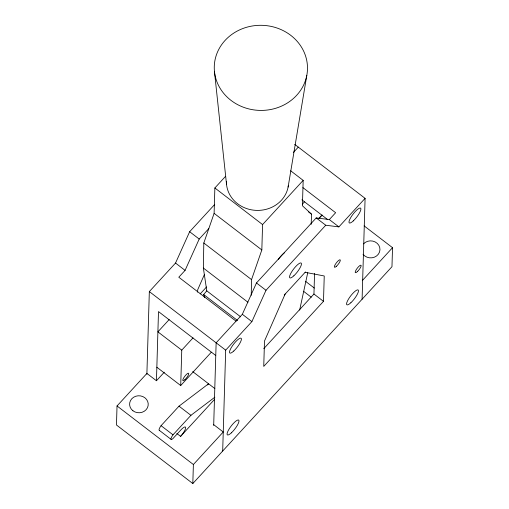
<?xml version="1.0" encoding="UTF-8"?>
<svg xmlns="http://www.w3.org/2000/svg" width="509" height="509" viewBox="0 0 509 509"><rect width="100%" height="100%" fill="white"/><g stroke="black" fill="none" stroke-linecap="round" stroke-linejoin="round"><path stroke-width="0.76" d="M240.687 316.859L206.781 290.849L203.365 268.058L203.81 243.016L214.111 213.341L214.862 187.974L225.544 176.343M251.249 295.265L251.535 279.613L261.83 249.944L262.58 224.571L303.167 180.377L290.614 170.75M164.305 372.194L156.448 380.751L146.904 373.434L117.032 405.959L116.466 424.99L192.816 483.55L391.968 266.703L392.534 247.679L364.139 225.901M146.878 374.191L149.334 291.587L175.535 263.051L189.653 231.722L214.722 204.427M156.448 380.713L158.496 311.591L215.759 355.511M156.848 367.237L180.708 385.542L181.758 350.147L193.026 337.874M197.619 292.166L197.689 289.786L204.37 274.586M192.816 483.55L193.382 464.52L223.254 431.995L213.71 424.671M213.685 425.435L216.14 342.824L242.341 314.295L256.46 282.966L316.204 217.916L329.342 219.57L338.886 226.887L365.093 198.357L294.705 144.371M222.688 451.025L225.684 350.147L251.885 321.612L266.003 290.289L325.747 225.232L338.886 226.887M303.167 180.377L302.416 205.751L311.578 214.232L311.164 224.361M263.802 348.627L313.945 294.03L314.556 273.416M285.167 293.973L264.495 341.03L263.745 366.404L323.489 301.347L324.246 275.973L305.082 272.29M362.096 299.235L365.093 198.357M288.113 187.038L306.806 75.37A46.624 42.559 1.7 0 0 244.823 27.823A46.624 42.559 1.7 0 0 231.003 100.388A46.624 42.559 1.7 0 0 306.806 75.37M299.655 310.051L307.729 272.76M236.055 321.141L178.793 277.22L185.079 270.374L199.197 239.045L208.798 228.592M204.554 297.549L203.676 294.533L206.781 290.849M293.47 152.356L298.287 147.114M169.166 319.576L157.898 331.849L181.758 350.147M200.196 293.903L206.597 286.93M302.314 204.217L304.452 201.895M319.238 218.049L321.873 215.18M318.901 218.533L322.121 215.027M329.342 219.57L335.635 212.717L302.912 187.624M180.708 385.542L211.299 352.228M159.514 430.315A5.071 1.285 -52.5 0 1 161.073 425.683L179.003 406.163L208.569 383.773L207.507 384.938M284.238 295.074L305.476 271.946M176.827 433.483L180.6 436.372A7.756 1.96 -52.5 0 0 185.67 427.789A7.756 1.96 -52.5 0 0 180.784 430.041L172.844 438.688A5.071 1.285 -52.5 0 1 170.96 438.892A5.071 1.285 -52.5 0 1 173.003 434.832L190.932 415.319L214.836 397.211M180.6 436.372L214.633 399.317M362.662 280.204L392.534 247.679M301.907 199.827L327.707 219.614M308.441 211.827L311.578 214.232M316.204 217.916L325.747 225.232M214.862 187.974L262.58 224.571M305.527 281.324L314.32 288.069M214.111 213.341L261.83 249.944M313.945 294.03L323.489 301.347M303.695 291.396L311.241 297.186M189.653 231.722L199.197 239.045M256.46 282.966L266.003 290.289M203.81 243.016L251.535 279.613M203.365 268.058L247.94 302.251M175.535 263.051L185.079 270.374M242.341 314.295L251.885 321.612M203.676 294.533L237.582 320.536M149.334 291.587L225.684 350.147M192.72 371.621L214.849 388.59M179.003 406.163L190.932 415.319M161.073 425.683L173.003 434.832M159.234 430.277L171.164 439.426M117.032 405.959L193.382 464.52M214.448 71.451L226.537 184.423M288.349 185.581A31.081 28.37 1.7 0 1 255.397 210.332A31.081 28.37 1.7 0 1 226.416 181.465M278.296 259.425A9.327 2.36 -52.5 0 1 284.27 252.916M363.49 243.881A9.327 8.513 1.7 0 1 377.226 243.366A9.327 8.513 1.7 0 1 376.66 255.906A9.327 8.513 1.7 0 1 363.025 254.233M132.944 410.776A9.327 8.513 1.7 0 0 148.1 405.768A9.327 8.513 1.7 0 0 135.706 396.263A9.327 8.513 1.7 0 0 132.944 410.776M336.506 266.207A4.664 1.177 -52.5 0 0 340.235 259.889A4.664 1.177 -52.5 0 0 335.259 264.483A4.664 1.177 -52.5 0 0 336.506 266.207M357.35 271.621A4.664 1.177 -52.5 0 0 361.078 265.304A4.664 1.177 -52.5 0 0 356.109 269.897A4.664 1.177 -52.5 0 0 357.35 271.621M293.846 275.808A9.327 2.36 -52.5 0 0 301.303 263.178A9.327 2.36 -52.5 0 0 291.358 272.353A9.327 2.36 -52.5 0 0 293.846 275.808M233.796 351.006A9.327 2.36 -52.5 0 0 241.253 338.377A9.327 2.36 -52.5 0 0 231.309 347.558A9.327 2.36 -52.5 0 0 233.796 351.006M353.291 220.9A9.327 2.36 -52.5 0 0 360.747 208.27A9.327 2.36 -52.5 0 0 350.803 217.451A9.327 2.36 -52.5 0 0 353.291 220.9M231.366 432.854A9.327 2.36 -52.5 0 0 238.823 420.224A9.327 2.36 -52.5 0 0 228.878 429.405A9.327 2.36 -52.5 0 0 231.366 432.854M350.86 302.747A9.327 2.36 -52.5 0 0 358.317 290.117A9.327 2.36 -52.5 0 0 348.372 299.298A9.327 2.36 -52.5 0 0 350.86 302.747M184.952 379.625A4.664 1.177 -52.5 0 0 188.68 373.313A4.664 1.177 -52.5 0 0 183.704 377.901A4.664 1.177 -52.5 0 0 184.952 379.625"/></g></svg>
